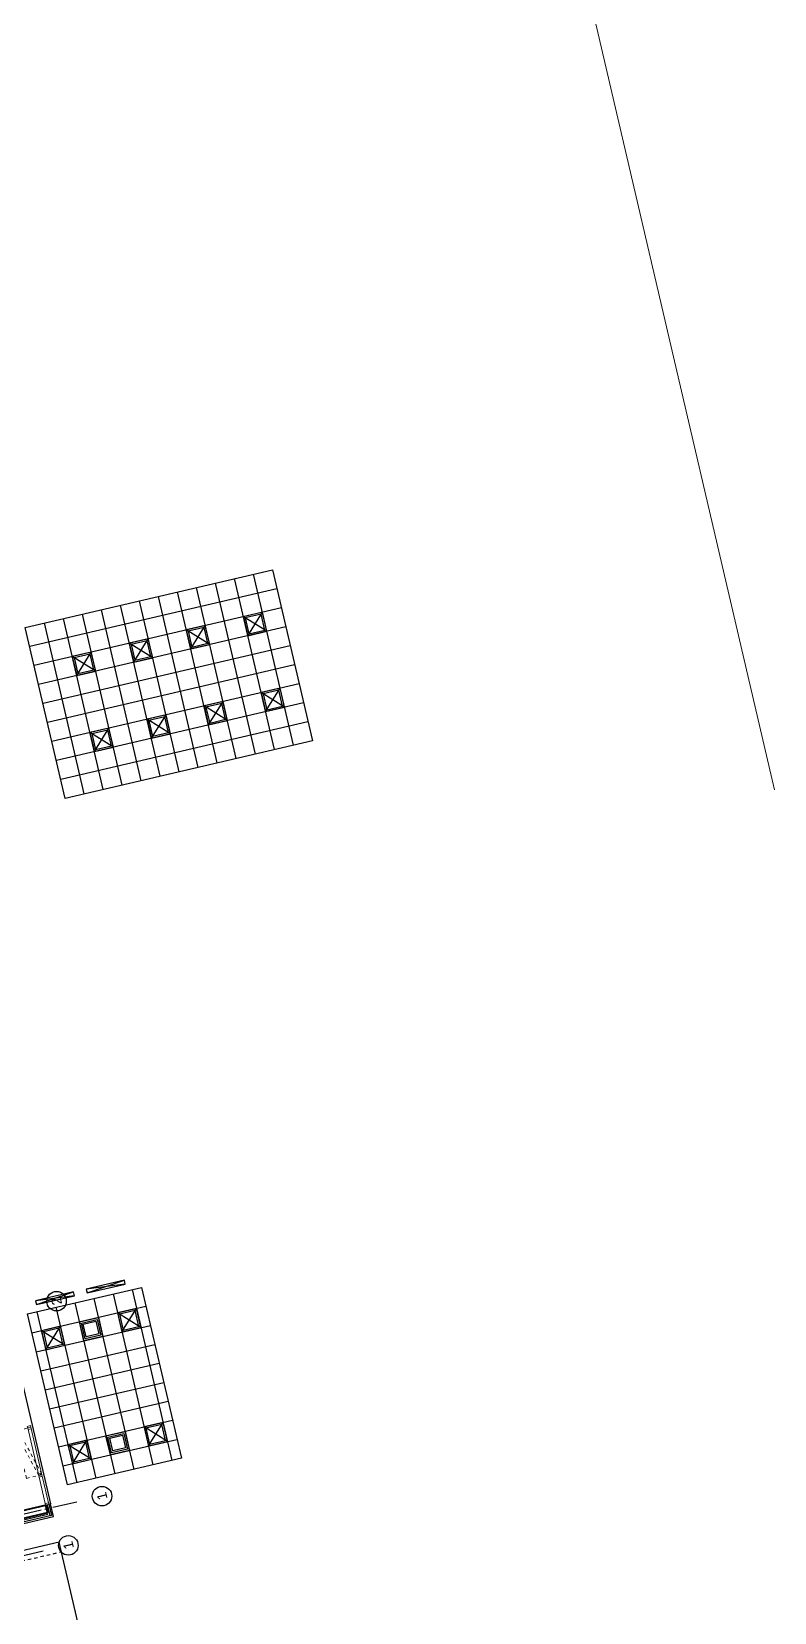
# Model space of a CAD drawing. Header units: metres. Extents: x -49 to 867749, y -579737 to 170817.
# Drawn here: x 867402.02 to 867424.85, y -409060.7 to -409012.08 of the extents above; entities that cross this region are included whole.
import ezdxf
from ezdxf.enums import TextEntityAlignment as Align

# ---------------------------------------------------------------- set-up
doc = ezdxf.new("R2010")
doc.units = ezdxf.units.M
doc.header["$MEASUREMENT"] = 0
doc.linetypes.add('01', pattern=[0.15, 0.1, -0.05])
doc.linetypes.add('AXES2', pattern=[1.125, 0.75, -0.125, 0.125, -0.125])
for name, color, linetype in [('00-AXE-0.00', 14, 'AXES2'), ('01-DOUBLAGE-0.0x', 6, 'Continuous'), ('01-ISOL-0.08', 43, 'ISOLATION'), ('02-VU-CACHE-01-0.10', 133, '01'), ('07-PLAFONDS-0.13', 5, 'Continuous'), ('08-VU-0.13', 44, 'Continuous'), ('08-VU-0.20', 32, 'Continuous')]:
    doc.layers.add(name, color=color, linetype=linetype)
for name, color, linetype, lineweight in [('01-BETON-0.40', 4, 'Continuous', 40), ('01-MEN-CP-0.15', 2, 'Continuous', 18), ('ACSP - Béton', 252, 'Continuous', 18)]:
    doc.layers.add(name, color=color, linetype=linetype, lineweight=lineweight)
doc.styles.get("Standard").update_dxf_attribs({"font": 'arial.ttf'})
doc.linetypes.add('ISOLATION', pattern='A,0.0001,-0.1,[134,ltypeshp.shx,S=0.1,R=0,X=-0.1,Y=0],-0.2,[134,ltypeshp.shx,S=0.1,R=180,X=0.1,Y=0],-0.1', length=0.4001)

# ---------------------------------------------------------------- blocks, each defined once
blk = doc.blocks.new('fen150')
for points in [[(-1.6, -0.1), (-1.55, -0.1), (-1.55, 0), (-1.6, 0)], [(-1.55, -0.1), (-1.5, -0.1), (-1.5, 0), (-1.55, 0)], [(-0.05, -0.1), (0, -0.1), (0, 0), (-0.05, 0)], [(-1.55, -0.1), (-0.05, -0.1), (-0.05, 0), (-1.55, 0)], [(-0.1, -0.1), (-0.05, -0.1), (-0.05, 0), (-0.1, 0)]]:
    blk.add_lwpolyline(points, close=True)
at = {"linetype": '01'}
blk.add_lwpolyline([(-1.55, 0), (-1.55, 0.388), (-0.05, 0.388), (-0.05, 0)], dxfattribs=at)
blk.add_lwpolyline([(-1.525, 0.292), (-0.076, -0.097), (-0.05, 0), (-1.499, 0.388)], close=True, dxfattribs=at)
blk.add_arc((-0.05, 0), 1.5, 165, 180, dxfattribs=at)
blk = doc.blocks.new('Eclairage-Pl-60x60')
for p, q in [((-0.3, 0.3), (0.3, -0.3)), ((-0.3, -0.3), (0.3, 0.3))]:
    blk.add_line(p, q)
for points in [[(-0.3, -0.3), (0.3, -0.3), (0.3, 0.3), (-0.3, 0.3)], [(-0.25, -0.25), (0.25, -0.25), (0.25, 0.25), (-0.25, 0.25)]]:
    blk.add_lwpolyline(points, close=True)

msp = doc.modelspace()

# ---------------------------------------------------------------- linework, layer by layer
at = {"layer": '00-AXE-0.00'}
for p, q in [((867403.402, -409057.305), (867390.573, -409060.295)), ((867402.369, -409058.822), (867389.54, -409061.812))]:
    msp.add_line(p, q, dxfattribs=at)
at = {"layer": '00-AXE-0.00', "linetype": 'Continuous'}
for centre in [(867402.784, -409051.13), (867404.181, -409057.124), (867403.148, -409058.64)]:
    msp.add_circle(centre, 0.3, dxfattribs=at)
at = {"layer": '01-BETON-0.40'}
msp.add_lwpolyline([(867394.021, -409059.363), (867402.448, -409057.399), (867402.505, -409057.643), (867393.835, -409059.664), (867393.308, -409057.404), (867393.551, -409057.347), (867394.021, -409059.363)], dxfattribs=at)
at = {"layer": '01-DOUBLAGE-0.0x'}
msp.add_lwpolyline([(867402.546, -409057.376), (867402.625, -409057.717), (867393.857, -409059.761), (867393.869, -409059.81), (867402.685, -409057.755), (867402.594, -409057.365)], close=True, dxfattribs=at)
at = {"layer": '01-ISOL-0.08', "ltscale": 0.1}
for p, q in [((867402.497, -409057.388), (867402.576, -409057.729)), ((867402.516, -409057.691), (867393.846, -409059.712))]:
    msp.add_line(p, q, dxfattribs=at)
at = {"layer": '01-MEN-CP-0.15'}
for points in [[(867402.345, -409056.515), (867402.534, -409057.328), (867402.437, -409057.35), (867402.248, -409056.538)], [(867402.534, -409057.328), (867402.546, -409057.376), (867402.448, -409057.399), (867402.437, -409057.35)]]:
    msp.add_lwpolyline(points, close=True, dxfattribs=at)
at = {"layer": '02-VU-CACHE-01-0.10', "color": 251, "true_color": 0x666666}
msp.add_lwpolyline([(867404.581, -409065.901), (867401.018, -409066.736), (867399.372, -409059.665), (867402.937, -409058.836)], dxfattribs=at)
at = {"layer": '07-PLAFONDS-0.13'}
for p, q in [((867408.309, -409034.44), (867407.083, -409029.181)), ((867408.894, -409034.303), (867407.668, -409029.044)), ((867409.478, -409034.167), (867408.252, -409028.908)), ((867410.062, -409034.031), (867408.836, -409028.772)), ((867409.557, -409029.22), (867401.961, -409030.991)), ((867406.556, -409034.848), (867405.33, -409029.589)), ((867407.141, -409034.712), (867405.915, -409029.453)), ((867407.725, -409034.576), (867406.499, -409029.317)), ((867409.693, -409029.805), (867402.097, -409031.575)), ((867404.219, -409035.393), (867402.993, -409030.134)), ((867404.803, -409035.257), (867403.577, -409029.998)), ((867405.388, -409035.121), (867404.162, -409029.862)), ((867405.972, -409034.985), (867404.746, -409029.726)), ((867409.829, -409030.389), (867402.233, -409032.16)), ((867403.635, -409035.529), (867402.409, -409030.27)), ((867409.966, -409030.973), (867402.369, -409032.744)), ((867410.102, -409031.558), (867402.505, -409033.328)), ((867410.238, -409032.142), (867402.642, -409033.913)), ((867410.374, -409032.726), (867402.778, -409034.497)), ((867410.51, -409033.311), (867402.914, -409035.081)), ((867403.725, -409050.874), (867404.867, -409050.485)), ((867403.335, -409050.961), (867402.139, -409051.117)), ((867402.166, -409051.234), (867403.308, -409050.844)), ((867404.894, -409050.602), (867403.698, -409050.757)), ((867403.934, -409051.044), (867405.16, -409056.303)), ((867404.519, -409050.907), (867405.745, -409056.166)), ((867405.103, -409050.771), (867406.329, -409056.03)), ((867402.025, -409052.105), (867405.531, -409051.287)), ((867402.181, -409051.452), (867403.407, -409056.711)), ((867402.766, -409051.316), (867403.992, -409056.575)), ((867403.35, -409051.18), (867404.576, -409056.439)), ((867402.162, -409052.689), (867405.668, -409051.872)), ((867402.298, -409053.273), (867405.804, -409052.456)), ((867402.434, -409053.858), (867405.94, -409053.04)), ((867402.57, -409054.442), (867406.076, -409053.625)), ((867402.706, -409055.026), (867406.212, -409054.209)), ((867402.843, -409055.611), (867406.349, -409054.793)), ((867402.979, -409056.195), (867406.485, -409055.378))]:
    msp.add_line(p, q, dxfattribs=at)
for points in [[(867403.05, -409035.666), (867401.824, -409030.407), (867409.421, -409028.636), (867410.647, -409033.895)], [(867403.725, -409050.874), (867404.894, -409050.602), (867404.867, -409050.485), (867403.698, -409050.757)], [(867403.115, -409056.779), (867401.889, -409051.52), (867405.395, -409050.703), (867406.621, -409055.962)], [(867402.166, -409051.234), (867403.335, -409050.961), (867403.308, -409050.844), (867402.139, -409051.117)]]:
    msp.add_lwpolyline(points, close=True, dxfattribs=at)
at = {"layer": '07-PLAFONDS-0.13', "color": 1}
for points in [[(867403.622, -409052.348), (867403.486, -409051.764), (867404.071, -409051.628), (867404.207, -409052.212)], [(867403.66, -409052.288), (867403.546, -409051.801), (867404.033, -409051.688), (867404.147, -409052.175)], [(867403.697, -409052.228), (867403.606, -409051.839), (867403.996, -409051.748), (867404.087, -409052.138)], [(867404.44, -409055.854), (867404.303, -409055.27), (867404.888, -409055.134), (867405.024, -409055.718)], [(867404.477, -409055.794), (867404.363, -409055.307), (867404.85, -409055.194), (867404.964, -409055.681)], [(867404.514, -409055.734), (867404.424, -409055.345), (867404.813, -409055.254), (867404.904, -409055.644)]]:
    msp.add_lwpolyline(points, close=True, dxfattribs=at)
at = {"layer": '08-VU-0.13'}
msp.add_line((867399.65, -409044.735), (867402.594, -409057.365), dxfattribs=at)
at = {"layer": '08-VU-0.20'}
msp.add_lwpolyline([(867402.869, -409058.543), (867399.012, -409059.441), (867400.794, -409067.097), (867404.649, -409066.193)], close=True, dxfattribs=at)
at = {"layer": 'ACSP - Béton'}
msp.add_line((867424.846, -409035.399), (867410.801, -408975.147), dxfattribs=at)

# ---------------------------------------------------------------- block references
at = {"layer": '01-MEN-CP-0.15', "xscale": -1, "rotation": 103.1212703798636}
msp.add_blockref('fen150', (867402.248, -409056.538), dxfattribs=at)
at = {"layer": '07-PLAFONDS-0.13', "rotation": 103.1212703798635}
for p in [(867408.885, -409030.301), (867407.132, -409030.71), (867405.379, -409031.118), (867403.626, -409031.527), (867409.43, -409032.638), (867407.677, -409033.047), (867404.171, -409033.864), (867405.924, -409033.456), (867405.015, -409051.716), (867402.678, -409052.261), (867405.832, -409055.222), (867403.495, -409055.767)]:
    msp.add_blockref('Eclairage-Pl-60x60', p, dxfattribs=at)

# ---------------------------------------------------------------- texts
at = {"layer": '00-AXE-0.00'}
for s, p in [('2', (867402.784, -409051.13)), ('1', (867404.181, -409057.124)), ('1', (867403.148, -409058.64))]:
    msp.add_text(s, height=0.3, rotation=103.1213, dxfattribs=at).set_placement(p, align=Align.MIDDLE_CENTER)

doc.saveas('drawing.dxf')
